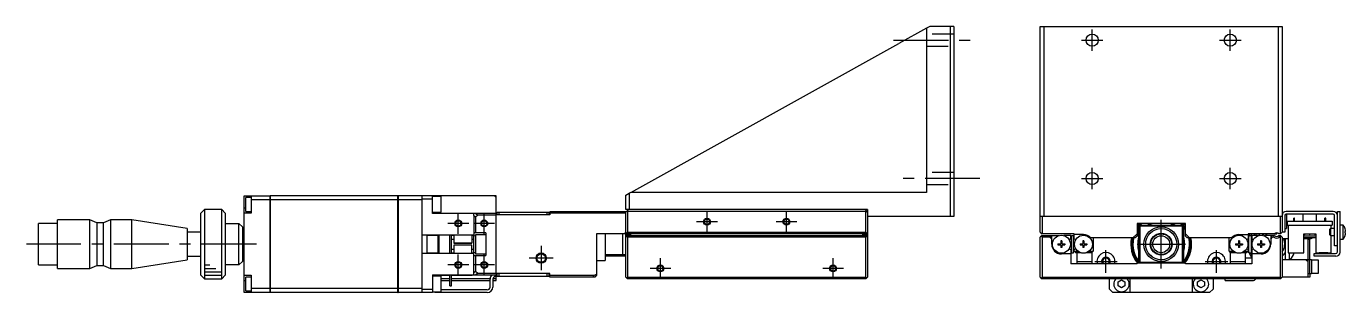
# Model space of a CAD drawing. Extents: x 0 to 806, y -8 to 680.
# Drawn here: x 424.3 to 806.3, y 301.6 to 378.6 of the extents above; entities that cross this region are included whole.
import ezdxf

# ---------------------------------------------------------------- set-up
doc = ezdxf.new("R2010")
doc.units = 0
doc.header["$LTSCALE"] = 0.5
doc.linetypes.add('CENTER', pattern=[50.8, 31.75, -6.35, 6.35, -6.35])
doc.linetypes.add('DASHED', pattern=[19.05, 12.7, -6.35])
for name, color, linetype in [('MSM_CENTER', 1, 'CENTER'), ('MSM_CONTINUOUS', 7, 'CONTINUOUS'), ('MSM_DASHED', 4, 'DASHED'), ('MSM_NARROW', 5, 'CONTINUOUS')]:
    doc.layers.add(name, color=color, linetype=linetype)

msp = doc.modelspace()

# ---------------------------------------------------------------- linework, layer by layer
at = {"layer": 'MSM_CENTER'}
for p, q in [((675.385506, 374.585747), (700.385506, 374.585747)), ((729.782131, 374.585747), (735.982131, 374.585747)), ((732.882131, 371.485747), (732.882131, 377.685747)), ((769.782131, 374.585747), (775.982131, 374.585747)), ((772.882131, 371.485747), (772.882131, 377.685747)), ((732.882131, 331.485747), (732.882131, 337.685747)), ((772.882131, 331.485747), (772.882131, 337.685747)), ((700.385506, 334.585747), (675.385506, 334.585747)), ((729.782131, 334.585747), (735.982131, 334.585747)), ((769.782131, 334.585747), (775.982131, 334.585747)), ((621.385506, 319.085747), (621.385506, 325.085747)), ((644.385506, 319.085747), (644.385506, 325.085747)), ((552.385506, 321.585748), (546.385506, 321.585748)), ((549.385506, 318.585748), (549.385506, 324.585748)), ((559.885506, 321.585748), (553.885506, 321.585748)), ((556.885506, 318.585748), (556.885506, 324.585748)), ((624.385506, 322.085747), (618.385506, 322.085747)), ((647.385506, 322.085747), (641.385506, 322.085747)), ((752.882131, 308.585747), (752.882131, 322.585747)), ((490.935506, 315.585748), (424.335506, 315.585748)), ((573.385506, 315.085747), (573.385506, 308.085747)), ((736.882131, 307.335747), (736.882131, 313.835747)), ((745.882131, 315.585747), (759.882131, 315.585747)), ((768.882131, 307.335747), (768.882131, 313.835747)), ((552.385506, 309.585748), (546.385506, 309.585748)), ((549.385506, 306.585748), (549.385506, 312.585748)), ((559.885506, 309.585748), (553.885506, 309.585748)), ((556.885506, 306.585748), (556.885506, 312.585748)), ((576.885506, 311.585747), (569.885506, 311.585747)), ((607.885506, 305.585747), (607.885506, 311.585747)), ((657.885506, 305.585747), (657.885506, 311.585747)), ((733.632131, 310.585747), (740.132131, 310.585747)), ((750.132126, 312.023799), (750.132126, 312.024004)), ((755.632136, 312.024004), (755.632136, 312.023799)), ((765.632131, 310.585747), (772.132131, 310.585747)), ((610.885506, 308.585747), (604.885506, 308.585747)), ((660.885506, 308.585747), (654.885506, 308.585747))]:
    msp.add_line(p, q, dxfattribs=at)
at = {"layer": 'MSM_CONTINUOUS'}
for p, q in [((685.885506, 378.585747), (684.885506, 378.031438)), ((692.885506, 378.585747), (685.885506, 378.585747)), ((691.885506, 323.585747), (691.885506, 378.585747)), ((692.885506, 378.585747), (692.885506, 323.585747)), ((717.882131, 378.585747), (787.882131, 378.585747)), ((717.882131, 319.085747), (717.882131, 378.585747)), ((718.882131, 378.585747), (718.882131, 323.585747)), ((786.882131, 323.585747), (786.882131, 378.585747)), ((787.882131, 378.585747), (787.882131, 319.085747)), ((684.885506, 378.031438), (676.885506, 373.596965)), ((684.885506, 378.031438), (684.885506, 330.585747)), ((599.291213, 330.585747), (676.885506, 373.596965)), ((487.385506, 301.585748), (487.385506, 329.585748)), ((487.385506, 329.585748), (494.885506, 329.585748)), ((487.885506, 325.085748), (487.885506, 329.085748)), ((489.385506, 329.085748), (487.885506, 329.085748)), ((489.385506, 329.585748), (489.385506, 324.585748)), ((494.885506, 301.585748), (494.885506, 329.585748)), ((494.885506, 329.575748), (494.935506, 329.575748)), ((494.935506, 329.585748), (494.935506, 301.585748)), ((531.885506, 329.585748), (494.935506, 329.585748)), ((531.885506, 301.585748), (531.885506, 329.585748)), ((531.885506, 329.575748), (531.935506, 329.575748)), ((531.935506, 329.585748), (531.935506, 301.585748)), ((560.385506, 329.585748), (531.935506, 329.585748)), ((538.885506, 301.585748), (538.885506, 329.585748)), ((541.885506, 328.585748), (538.885506, 328.585748)), ((541.885506, 324.485748), (541.885506, 329.585748)), ((544.385506, 329.335748), (541.885506, 329.335748)), ((544.385506, 324.835748), (544.385506, 329.335748)), ((559.885506, 329.585748), (560.385506, 329.085748)), ((560.385506, 307.085747), (560.385506, 329.585748)), ((597.885506, 329.80655), (598.885506, 330.360859)), ((597.885506, 325.585747), (597.885506, 329.80655)), ((599.291213, 330.585747), (598.885506, 330.360859)), ((598.885506, 330.360859), (598.885506, 325.585747)), ((684.885506, 330.585747), (599.291213, 330.585747)), ((475.885506, 325.585748), (474.885506, 324.585748)), ((475.885506, 325.585748), (475.885506, 305.585748)), ((480.885506, 325.585748), (475.885506, 325.585748)), ((480.885506, 305.585748), (480.885506, 325.585748)), ((481.885506, 324.585748), (480.885506, 325.585748)), ((487.385506, 326.085748), (487.885506, 326.085748)), ((487.885506, 325.085748), (489.385506, 325.085748)), ((494.885506, 328.43098), (489.385506, 328.43098)), ((494.885506, 328.427087), (494.935506, 328.427087)), ((531.885506, 328.43098), (494.935506, 328.43098)), ((531.885506, 328.427087), (531.935506, 328.427087)), ((538.885506, 328.43098), (531.935506, 328.43098)), ((541.885506, 324.835748), (544.385506, 324.835748)), ((560.585506, 324.085747), (560.585506, 324.885747)), ((560.585506, 324.885747), (575.585506, 324.885747)), ((561.085506, 324.885747), (561.085506, 324.085747)), ((575.085506, 324.085747), (575.085506, 324.885747)), ((575.585506, 324.885747), (575.585506, 324.085747)), ((575.885506, 325.085747), (575.885506, 324.085747)), ((575.885506, 325.085747), (598.085506, 325.085747)), ((667.885506, 325.585747), (597.885506, 325.585747)), ((598.235506, 325.235747), (597.885506, 324.885747)), ((597.885506, 306.085747), (597.885506, 325.085747)), ((598.585506, 325.585747), (598.235506, 325.235747)), ((598.385506, 325.085747), (598.235506, 325.235747)), ((598.385506, 325.085747), (598.385506, 319.085747)), ((667.385506, 325.085747), (598.385506, 325.085747)), ((667.535506, 325.235747), (667.185506, 325.585747)), ((667.535506, 325.235747), (667.385506, 325.085747)), ((667.385506, 319.085747), (667.385506, 325.085747)), ((667.885506, 324.885747), (667.535506, 325.235747)), ((667.885506, 325.585747), (667.885506, 306.085747)), ((802.682131, 325.085747), (789.082131, 325.085747)), ((803.882131, 313.385747), (803.882131, 325.085747)), ((803.882131, 325.085747), (804.682131, 325.085747)), ((804.682131, 313.285747), (804.682131, 325.085747)), ((427.885506, 309.635748), (427.885506, 321.535748)), ((433.385506, 321.535748), (427.885506, 321.535748)), ((433.385506, 308.585748), (433.385506, 322.585748)), ((442.685506, 322.585748), (433.385506, 322.585748)), ((442.685506, 308.585748), (442.685506, 322.585748)), ((444.685506, 321.735748), (442.685506, 322.585748)), ((444.685506, 321.735748), (444.685506, 309.435748)), ((446.685506, 321.735748), (444.685506, 321.735748)), ((448.685506, 322.585748), (446.685506, 321.735748)), ((446.685506, 309.435748), (446.685506, 321.735748)), ((448.685506, 322.585748), (448.685506, 308.585748)), ((454.885506, 322.585748), (448.685506, 322.585748)), ((454.885506, 308.585748), (454.885506, 322.585748)), ((470.885506, 320.155748), (454.885506, 322.585748)), ((474.885506, 306.585748), (474.885506, 324.585748)), ((481.885506, 324.585748), (481.885506, 306.585748)), ((481.885506, 321.585748), (485.885506, 321.585748)), ((486.885506, 320.585748), (485.885506, 321.585748)), ((485.885506, 309.585748), (485.885506, 321.585748)), ((489.385506, 324.585748), (487.385506, 324.585748)), ((560.385506, 324.485748), (541.885506, 324.485748)), ((553.885506, 323.873375), (553.885504, 324.485748)), ((554.385506, 323.373375), (553.885506, 323.873375)), ((553.885506, 323.873375), (553.885506, 318.075226)), ((554.997878, 323.985748), (554.385506, 323.373375)), ((554.385506, 323.373375), (554.385506, 318.835749)), ((554.497878, 324.485748), (554.997878, 323.985748)), ((560.385506, 323.985748), (554.997878, 323.985748)), ((575.885506, 324.085747), (560.385506, 324.085747)), ((597.885506, 324.585747), (575.885506, 324.585747)), ((692.885506, 323.585747), (667.885506, 323.585747)), ((787.882131, 323.585747), (717.882131, 323.585747)), ((718.382131, 323.585747), (718.382131, 318.585747)), ((759.882131, 321.585747), (745.882131, 321.585747)), ((745.882131, 321.585747), (745.882131, 317.885747)), ((746.882131, 320.785747), (747.182131, 321.085747)), ((747.182131, 321.085747), (758.582131, 321.085747)), ((758.582131, 321.085747), (758.882131, 320.785747)), ((759.882131, 317.885747), (759.882131, 321.585747)), ((787.382131, 318.585747), (787.382131, 323.585747)), ((788.682131, 323.885747), (788.682131, 319.085747)), ((789.182131, 324.085747), (788.735721, 324.085747)), ((802.682131, 324.285747), (789.082131, 324.285747)), ((789.182131, 324.085747), (789.182131, 320.085747)), ((789.382131, 321.235747), (789.182131, 321.235747)), ((789.382131, 322.285747), (802.382131, 322.285747)), ((789.382131, 322.285747), (789.382131, 321.085747)), ((789.382131, 321.085747), (802.382131, 321.085747)), ((789.632131, 321.085747), (789.632131, 313.085747)), ((791.257131, 322.285747), (791.257131, 323.085747)), ((791.507131, 323.085747), (791.257131, 323.085747)), ((791.507131, 322.285747), (791.507131, 323.085747)), ((793.882131, 324.285747), (793.882131, 322.285747)), ((797.882131, 322.285747), (797.882131, 324.285747)), ((800.507131, 323.085747), (800.257131, 323.085747)), ((800.257131, 322.285747), (800.257131, 323.085747)), ((800.507131, 322.285747), (800.507131, 323.085747)), ((802.132131, 320.085747), (802.132131, 321.085747)), ((802.382131, 322.285747), (802.382131, 321.085747)), ((803.082131, 315.085747), (803.082131, 323.885747)), ((805.58013, 321.085747), (804.682131, 321.085747)), ((805.58013, 317.085747), (805.58013, 321.085747)), ((470.885506, 320.155748), (470.885506, 311.015748)), ((474.885506, 319.085748), (470.885506, 319.085748)), ((486.885506, 320.585748), (486.885506, 310.585748)), ((487.385506, 319.085748), (486.885506, 319.085748)), ((487.385506, 318.085748), (486.885506, 318.085748)), ((486.885506, 317.085748), (487.385506, 317.085748)), ((553.885506, 318.185748), (538.885506, 318.185748)), ((540.385506, 312.985748), (540.385506, 318.185748)), ((543.585506, 318.085748), (540.385506, 318.085748)), ((543.585506, 312.985748), (543.585506, 318.185748)), ((543.785506, 318.185748), (543.785506, 312.985748)), ((546.885506, 312.985748), (546.885506, 318.185748)), ((547.385506, 312.985748), (547.385506, 318.185748)), ((548.085506, 318.085748), (547.385506, 318.085748)), ((547.385506, 317.085748), (548.085506, 317.085748)), ((548.085506, 318.185748), (548.085506, 315.850098)), ((553.285506, 318.185748), (553.285506, 315.850098)), ((553.785506, 318.085748), (553.285506, 318.085748)), ((553.285506, 317.085748), (553.785506, 317.085748)), ((553.385506, 318.085748), (553.385506, 318.185748)), ((553.785506, 318.185748), (553.785506, 312.985748)), ((557.385506, 318.835749), (553.885506, 318.835749)), ((554.385876, 317.865348), (553.885506, 318.075226)), ((554.385506, 318.335749), (554.385506, 312.835749)), ((557.385506, 318.335749), (554.385506, 318.335749)), ((557.385506, 318.835749), (557.385506, 312.335749)), ((667.885506, 318.585747), (589.385506, 318.585747)), ((589.385506, 318.585747), (589.385506, 306.585747)), ((591.885506, 318.585747), (591.885506, 310.835747)), ((596.885506, 318.585752), (596.885506, 312.585742)), ((597.885506, 319.085747), (597.385506, 318.585747)), ((597.885506, 318.585747), (598.385506, 319.085747)), ((597.885506, 318.385747), (599.285506, 318.385747)), ((598.385506, 318.085747), (597.885506, 317.585747)), ((597.985506, 317.685809), (597.985506, 317.885747)), ((598.385506, 317.585747), (598.135506, 317.835747)), ((598.985506, 318.185747), (598.285506, 318.185747)), ((598.385506, 319.085747), (667.385506, 319.085747)), ((598.385506, 318.085747), (667.385506, 318.085747)), ((667.385506, 317.585747), (598.385506, 317.585747)), ((598.385506, 317.585747), (598.385506, 306.085747)), ((599.285506, 318.085747), (599.285506, 318.385747)), ((667.885506, 318.385747), (666.485506, 318.385747)), ((666.485506, 318.085747), (666.485506, 318.385747)), ((667.485506, 318.185747), (666.785506, 318.185747)), ((667.385506, 319.085747), (667.885506, 318.585747)), ((667.885506, 317.585747), (667.385506, 318.085747)), ((667.635506, 317.835747), (667.385506, 317.585747)), ((667.385506, 306.085747), (667.385506, 317.585747)), ((667.785506, 317.885747), (667.785506, 317.685809)), ((717.882131, 319.085747), (718.382131, 318.585747)), ((718.382131, 318.085747), (717.882131, 317.585747)), ((717.882131, 306.085747), (717.882131, 317.585747)), ((718.382131, 317.585747), (718.132131, 317.835747)), ((727.682131, 318.585747), (718.382131, 318.585747)), ((718.382131, 318.085747), (723.267988, 318.085747)), ((718.382131, 317.585747), (718.382131, 306.085747)), ((720.682131, 317.585747), (718.382131, 317.585747)), ((721.182131, 317.9393), (720.682131, 317.585747)), ((720.682131, 317.585747), (721.182131, 317.085747)), ((721.182131, 315.585747), (721.182131, 318.085747)), ((726.682131, 318.085747), (724.696274, 318.085747)), ((726.682131, 317.136402), (726.422131, 316.986291)), ((726.682131, 317.136402), (726.682131, 318.085747)), ((726.882131, 313.085747), (726.882131, 318.085747)), ((726.882131, 318.085747), (727.482131, 318.085747)), ((727.482131, 313.085747), (727.482131, 318.085747)), ((727.682131, 317.135818), (727.682131, 318.585747)), ((730.382131, 318.385747), (727.682131, 318.385747)), ((727.682131, 317.135818), (727.905425, 317.006899)), ((745.382131, 317.385747), (732.526892, 317.385747)), ((733.182131, 317.385747), (733.182131, 313.585747)), ((744.675025, 317.385747), (745.882131, 318.592854)), ((745.882131, 317.885747), (745.382131, 317.385747)), ((746.382131, 320.285747), (746.682131, 320.585747)), ((746.382131, 310.885747), (746.382131, 320.285747)), ((746.882131, 320.785747), (746.682131, 320.585747)), ((746.682131, 320.585747), (746.682131, 310.585747)), ((758.882131, 320.785747), (746.882131, 320.785747)), ((759.082131, 320.585747), (758.882131, 320.785747)), ((759.082131, 310.585747), (759.082131, 320.585747)), ((759.082131, 320.585747), (759.382131, 320.285747)), ((759.382131, 320.285747), (759.382131, 310.885747)), ((759.882131, 318.592854), (761.089238, 317.385747)), ((760.382131, 317.385747), (759.882131, 317.885747)), ((773.23737, 317.385747), (760.382131, 317.385747)), ((772.582131, 313.585747), (772.582131, 317.385747)), ((775.382131, 318.385747), (778.082131, 318.385747)), ((778.082131, 317.135818), (777.858838, 317.006899)), ((785.620693, 318.585747), (778.082131, 318.585747)), ((778.082131, 318.585747), (778.082131, 317.135818)), ((778.282131, 313.085747), (778.282131, 318.085747)), ((778.282131, 318.085747), (778.882131, 318.085747)), ((778.882131, 318.585747), (778.882131, 311.585748)), ((779.082131, 318.085747), (779.082131, 317.136402)), ((781.067988, 318.085747), (779.082131, 318.085747)), ((779.082131, 317.136402), (779.342131, 316.986291)), ((779.882131, 318.085747), (779.882131, 318.585747)), ((780.382131, 318.085747), (780.382131, 318.585747)), ((785.620693, 318.085747), (782.496274, 318.085747)), ((783.157509, 318.585747), (783.157509, 318.085747)), ((784.582131, 318.085747), (784.582131, 315.585747)), ((785.082131, 317.585747), (784.582131, 317.9393)), ((784.582131, 317.085747), (785.082131, 317.585747)), ((785.452975, 317.585747), (785.082131, 317.585747)), ((785.452975, 317.585747), (785.620693, 318.085747)), ((785.621219, 318.585747), (786.382131, 318.585747)), ((786.382131, 318.585747), (786.382131, 318.830734)), ((787.382131, 318.585747), (786.943569, 318.585747)), ((787.111287, 317.585747), (786.943569, 318.085747)), ((786.943569, 318.085747), (787.382131, 318.085747)), ((787.382131, 317.585747), (787.111287, 317.585747)), ((787.382131, 318.585747), (787.882131, 319.085747)), ((787.382131, 318.085747), (787.882131, 317.585747)), ((787.632131, 317.835747), (787.382131, 317.585747)), ((787.382131, 306.085747), (787.382131, 317.585747)), ((788.682131, 319.085747), (787.882131, 319.085747)), ((787.882131, 317.585747), (787.882131, 306.085747)), ((787.882131, 317.235747), (789.632131, 317.235747)), ((788.682131, 320.085747), (789.182131, 320.085747)), ((788.882131, 311.085748), (788.882131, 317.235747)), ((794.132131, 318.585747), (797.632131, 318.585747)), ((794.132131, 313.085747), (794.132131, 318.585747)), ((797.632131, 317.885747), (794.132131, 317.885747)), ((797.632131, 317.385747), (794.132131, 317.385747)), ((794.132131, 317.235747), (795.882131, 317.235747)), ((795.382131, 306.085747), (795.382131, 317.085747)), ((795.382131, 317.085747), (795.882133, 317.085747)), ((795.882133, 307.085747), (795.882133, 317.085747)), ((797.632131, 318.585747), (797.632131, 313.085747)), ((801.882131, 320.085747), (801.682131, 319.885747)), ((801.682131, 318.285747), (801.682131, 319.885747)), ((801.682131, 318.285747), (801.882131, 318.085747)), ((801.882131, 320.085747), (801.882131, 318.085747)), ((803.082112, 320.085747), (801.882131, 320.085747)), ((801.882131, 318.085747), (803.082112, 318.085747)), ((802.132131, 313.085747), (802.132131, 318.085747)), ((804.682131, 317.085747), (805.58013, 317.085747)), ((806.137864, 320.014456), (806.137864, 320.035747)), ((806.137864, 319.285747), (806.269607, 319.285747)), ((806.137864, 318.885747), (806.137864, 319.285747)), ((806.269607, 318.885747), (806.137864, 318.885747)), ((806.137864, 318.135747), (806.137864, 318.157038)), ((487.385506, 314.085748), (486.885506, 314.085748)), ((548.085506, 314.085748), (547.385506, 314.085748)), ((548.085506, 315.851496), (553.285506, 315.851496)), ((548.085506, 315.850098), (553.285506, 315.850098)), ((553.285506, 315.843457), (548.085506, 315.843457)), ((548.085506, 315.843457), (548.085506, 315.840973)), ((553.285506, 315.840973), (548.085506, 315.840973)), ((548.085506, 315.351497), (548.085506, 312.985748)), ((553.285506, 315.351497), (548.085506, 315.351497)), ((553.285506, 315.843457), (553.285506, 315.840973)), ((553.285506, 312.985748), (553.285506, 315.351497)), ((553.785506, 314.085748), (553.285506, 314.085748)), ((553.885506, 313.09627), (554.385825, 313.30612)), ((722.982131, 315.730747), (722.982131, 315.440747)), ((722.982131, 315.730747), (723.777131, 315.730747)), ((722.982131, 315.440747), (723.777131, 315.440747)), ((723.512125, 315.730747), (723.512125, 315.440747)), ((723.837131, 316.585747), (723.837131, 315.790747)), ((724.127131, 316.585747), (723.837131, 316.585747)), ((723.837131, 316.055753), (724.127131, 316.055753)), ((723.837131, 315.380747), (723.837131, 314.585747)), ((723.837131, 315.11574), (724.127131, 315.11574)), ((724.127131, 314.585747), (723.837131, 314.585747)), ((724.127131, 316.585747), (724.127131, 315.790747)), ((724.127131, 315.380747), (724.127131, 314.585747)), ((724.187131, 315.730747), (724.982131, 315.730747)), ((724.187131, 315.440747), (724.982131, 315.440747)), ((724.452138, 315.440747), (724.452138, 315.730747)), ((724.982131, 315.730747), (724.982131, 315.440747)), ((726.422131, 314.185202), (726.682131, 314.035091)), ((726.682131, 314.035091), (726.682131, 309.885747)), ((727.682131, 314.035676), (727.905425, 314.164594)), ((727.682131, 313.585747), (727.682131, 314.035676)), ((727.682131, 313.585747), (728.720807, 313.585747)), ((727.682131, 313.585747), (728.182131, 313.085747)), ((729.382131, 315.730747), (729.382131, 315.440747)), ((729.382131, 315.730747), (730.177131, 315.730747)), ((729.382131, 315.440747), (730.177131, 315.440747)), ((729.912125, 315.730747), (729.912125, 315.440747)), ((730.527131, 316.585747), (730.237131, 316.585747)), ((730.237131, 316.585747), (730.237131, 315.790747)), ((730.237131, 316.055753), (730.527131, 316.055753)), ((730.237131, 315.380747), (730.237131, 314.585747)), ((730.237131, 315.11574), (730.527131, 315.11574)), ((730.527131, 314.585747), (730.237131, 314.585747)), ((730.527131, 316.585747), (730.527131, 315.790747)), ((730.527131, 315.380747), (730.527131, 314.585747)), ((730.587131, 315.730747), (731.382131, 315.730747)), ((730.587131, 315.440747), (731.382131, 315.440747)), ((730.852138, 315.440747), (730.852138, 315.730747)), ((731.382131, 315.730747), (731.382131, 315.440747)), ((732.043456, 313.585747), (733.182131, 313.585747)), ((732.682131, 313.085747), (733.182131, 313.585747)), ((732.882131, 313.085747), (732.882131, 313.285747)), ((772.582131, 313.585747), (773.720807, 313.585747)), ((772.582131, 313.585747), (773.082131, 313.085747)), ((772.882131, 313.085747), (772.882131, 313.285747)), ((774.382131, 315.730747), (774.382131, 315.440747)), ((774.382131, 315.730747), (775.177131, 315.730747)), ((774.382131, 315.440747), (775.177131, 315.440747)), ((774.912125, 315.730747), (774.912125, 315.440747)), ((775.237131, 316.585747), (775.237131, 315.790747)), ((775.527131, 316.585747), (775.237131, 316.585747)), ((775.237131, 316.055753), (775.527131, 316.055753)), ((775.237131, 315.380747), (775.237131, 314.585747)), ((775.237131, 315.11574), (775.527131, 315.11574)), ((775.527131, 314.585747), (775.237131, 314.585747)), ((775.527131, 316.585747), (775.527131, 315.790747)), ((775.527131, 315.380747), (775.527131, 314.585747)), ((775.587131, 315.730747), (776.382131, 315.730747)), ((775.587131, 315.440747), (776.382131, 315.440747)), ((775.852138, 315.440747), (775.852138, 315.730747)), ((776.382131, 315.730747), (776.382131, 315.440747)), ((777.043456, 313.585747), (778.082131, 313.585747)), ((777.582131, 313.085747), (778.082131, 313.585747)), ((778.082131, 314.035676), (777.858838, 314.164594)), ((778.082131, 314.035676), (778.082131, 313.585747)), ((779.342131, 314.185202), (779.082131, 314.035091)), ((779.082131, 314.035091), (779.082131, 309.885747)), ((780.782131, 315.730747), (780.782131, 315.440747)), ((780.782131, 315.730747), (781.577131, 315.730747)), ((780.782131, 315.440747), (781.577131, 315.440747)), ((781.312125, 315.730747), (781.312125, 315.440747)), ((781.927131, 316.585747), (781.637131, 316.585747)), ((781.637131, 316.585747), (781.637131, 315.790747)), ((781.637131, 316.055753), (781.927131, 316.055753)), ((781.637131, 315.380747), (781.637131, 314.585747)), ((781.637131, 315.11574), (781.927131, 315.11574)), ((781.927131, 314.585747), (781.637131, 314.585747)), ((781.927131, 316.585747), (781.927131, 315.790747)), ((781.927131, 315.380747), (781.927131, 314.585747)), ((781.987131, 315.730747), (782.782131, 315.730747)), ((781.987131, 315.440747), (782.782131, 315.440747)), ((782.252138, 315.440747), (782.252138, 315.730747)), ((782.782131, 315.730747), (782.782131, 315.440747)), ((803.882131, 315.085747), (803.082131, 315.085747)), ((427.885506, 309.635748), (433.385506, 309.635748)), ((442.685506, 308.585748), (444.685506, 309.435748)), ((444.685506, 309.435748), (446.685506, 309.435748)), ((446.685506, 309.435748), (448.685506, 308.585748)), ((454.885506, 308.585748), (470.885506, 311.015748)), ((470.885506, 312.085748), (474.885506, 312.085748)), ((485.885506, 309.585748), (481.885506, 309.585748)), ((485.885506, 309.585748), (486.885506, 310.585748)), ((486.885506, 313.085748), (487.385506, 313.085748)), ((486.885506, 312.085748), (487.385506, 312.085748)), ((538.885506, 312.985748), (553.885506, 312.985748)), ((540.385506, 313.085748), (543.585506, 313.085748)), ((547.385506, 313.085748), (548.085506, 313.085748)), ((553.285506, 313.085748), (553.785506, 313.085748)), ((553.385506, 312.985748), (553.385506, 313.085748)), ((553.885506, 307.298118), (553.885506, 313.09627)), ((553.885506, 312.335749), (557.385506, 312.335749)), ((554.385506, 312.835749), (557.385506, 312.835749)), ((554.385506, 312.335749), (554.385506, 307.798118)), ((589.385506, 310.835747), (591.885506, 310.835747)), ((591.885506, 312.585747), (597.885506, 312.585747)), ((597.885506, 312.085747), (591.885506, 312.085747)), ((726.682131, 312.785747), (723.982131, 312.785747)), ((745.882131, 309.885747), (726.682131, 309.885747)), ((726.882131, 313.085747), (727.482131, 313.085747)), ((729.667988, 313.085747), (728.182131, 313.085747)), ((728.432131, 313.085747), (728.432131, 309.885747)), ((728.432131, 310.585747), (732.932131, 310.585747)), ((732.932131, 313.085747), (731.096274, 313.085747)), ((732.932131, 309.885747), (732.932131, 313.085747)), ((745.882131, 309.885747), (745.882131, 310.085747)), ((759.882131, 310.085747), (745.882131, 310.085747)), ((747.182131, 310.085747), (746.382131, 310.885747)), ((746.882131, 310.385747), (758.882131, 310.385747)), ((749.718273, 312.385747), (749.907131, 312.385747)), ((750.132131, 312.160747), (749.907131, 312.385747)), ((750.132131, 312.160747), (749.963334, 312.160747)), ((750.132131, 312.024023), (750.132131, 312.160747)), ((750.132131, 312.023795), (750.132131, 312.024004)), ((755.857131, 312.385747), (755.632131, 312.160747)), ((755.800928, 312.160747), (755.632131, 312.160747)), ((755.632131, 312.160747), (755.632131, 312.024023)), ((755.632131, 312.024004), (755.632131, 312.023853)), ((755.857131, 312.385747), (756.04599, 312.385747)), ((759.382131, 310.885747), (758.582131, 310.085747)), ((759.882131, 309.885747), (759.882131, 310.085747)), ((779.082131, 309.885747), (759.882131, 309.885747)), ((774.667988, 313.085747), (772.832131, 313.085747)), ((772.832131, 313.085747), (772.832131, 309.885747)), ((772.832131, 310.585747), (777.332131, 310.585747)), ((777.582131, 313.085747), (776.096274, 313.085747)), ((777.332131, 309.885747), (777.332131, 313.085747)), ((779.082131, 311.585748), (777.332131, 311.585748)), ((778.282131, 313.085747), (778.882131, 313.085747)), ((781.782131, 312.785747), (779.082131, 312.785747)), ((796.382131, 311.085747), (787.882131, 311.085747)), ((789.632131, 313.085747), (794.132131, 313.085747)), ((789.882131, 313.085747), (789.882131, 311.085748)), ((794.882131, 311.085747), (795.382131, 310.585747)), ((796.382131, 311.085747), (796.382131, 307.085747)), ((798.382131, 310.985747), (796.382131, 310.985747)), ((797.182131, 312.085747), (797.182131, 312.885747)), ((797.182131, 312.885747), (803.382131, 312.885747)), ((803.482131, 312.085747), (797.182131, 312.085747)), ((797.632131, 313.085747), (798.632131, 313.085747)), ((798.382131, 307.185747), (798.382131, 310.985747)), ((798.632131, 313.085747), (798.632131, 313.185747)), ((798.632131, 313.185747), (801.132131, 313.185747)), ((799.432131, 313.185747), (799.432131, 313.085747)), ((799.432131, 313.085747), (800.332131, 313.085747)), ((799.807131, 313.185747), (799.807131, 313.085747)), ((799.957131, 313.185747), (799.957131, 313.085747)), ((800.332131, 313.185747), (800.332131, 313.085747)), ((801.132131, 313.085747), (801.132131, 313.185747)), ((801.132131, 313.085747), (802.132131, 313.085747)), ((433.385506, 308.585748), (442.685506, 308.585748)), ((448.685506, 308.585748), (454.885506, 308.585748)), ((474.885506, 306.585748), (475.885506, 305.585748)), ((475.885506, 305.585748), (480.885506, 305.585748)), ((480.885506, 305.585748), (481.885506, 306.585748)), ((487.385506, 306.585748), (489.385506, 306.585748)), ((487.885506, 302.085748), (487.885506, 306.085748)), ((489.385506, 306.085748), (487.885506, 306.085748)), ((489.385506, 306.585748), (489.385506, 301.585748)), ((541.885506, 306.685746), (541.885506, 301.585748)), ((541.885506, 306.685746), (560.385506, 306.685746)), ((541.885506, 306.58575), (546.885506, 306.58575)), ((544.385506, 306.335748), (541.885506, 306.335748)), ((544.385506, 301.835748), (544.385506, 306.335748)), ((546.885506, 305.585748), (544.385506, 305.585748)), ((546.885506, 303.585748), (546.885506, 306.685746)), ((547.385506, 303.585748), (547.385506, 306.685746)), ((547.385506, 306.58575), (553.385506, 306.58575)), ((558.588634, 305.585748), (547.385506, 305.585748)), ((553.385506, 306.58575), (553.385506, 306.685746)), ((553.885505, 306.685746), (553.885506, 307.298118)), ((553.885506, 307.298118), (554.385506, 307.798118)), ((554.385506, 307.798118), (554.997878, 307.185746)), ((554.997878, 307.185746), (554.497878, 306.685746)), ((554.997878, 307.185746), (560.385506, 307.185746)), ((560.385506, 305.585748), (559.39178, 305.585748)), ((575.585506, 306.285747), (560.185506, 306.285747)), ((575.885506, 307.085747), (560.385506, 307.085747)), ((560.385506, 307.085745), (560.385506, 306.685746)), ((560.385506, 305.085748), (560.385506, 306.285747)), ((560.585506, 306.285747), (560.585506, 307.085747)), ((561.085506, 307.085747), (561.085506, 306.285747)), ((575.085506, 306.285747), (575.085506, 307.085747)), ((575.585506, 307.085747), (575.585506, 306.285747)), ((575.885506, 306.085747), (575.885506, 307.085747)), ((575.885506, 306.585747), (588.773133, 306.585747)), ((588.885506, 306.085747), (575.885506, 306.085747)), ((588.273133, 306.085747), (588.773133, 306.585747)), ((588.773133, 306.585747), (589.385506, 306.891933)), ((589.385506, 306.585747), (588.885506, 306.085747)), ((597.885506, 306.085747), (598.385506, 305.585747)), ((598.135506, 305.835747), (598.385506, 306.085747)), ((598.385506, 306.085747), (667.385506, 306.085747)), ((667.385506, 305.585747), (598.385506, 305.585747)), ((667.385506, 306.085747), (667.635506, 305.835747)), ((667.385506, 305.585747), (667.885506, 306.085747)), ((717.882131, 306.085747), (718.382131, 305.585747)), ((718.132131, 305.835747), (718.382131, 306.085747)), ((718.382131, 306.085747), (787.382131, 306.085747)), ((787.382131, 305.585747), (718.382131, 305.585747)), ((737.882131, 302.585748), (737.882131, 305.585747)), ((743.882131, 301.585747), (743.882131, 305.585747)), ((761.882131, 305.585747), (761.882131, 301.585747)), ((767.882131, 305.585747), (767.882131, 302.585748)), ((771.382131, 305.085748), (771.382131, 305.585748)), ((787.882131, 306.085747), (787.382131, 305.585747)), ((787.382131, 306.085747), (787.632131, 305.835747)), ((795.882131, 306.085747), (787.882131, 306.085747)), ((795.382131, 307.085747), (796.382131, 307.085747)), ((795.882131, 307.085747), (795.882131, 306.085747)), ((796.382131, 307.185747), (798.382131, 307.185747)), ((487.385506, 305.085748), (487.885506, 305.085748)), ((487.885506, 302.085748), (489.385506, 302.085748)), ((494.885506, 302.740515), (489.385506, 302.740515)), ((494.885506, 302.744408), (494.935506, 302.744408)), ((531.885506, 302.740515), (494.935506, 302.740515)), ((531.885506, 302.744408), (531.935506, 302.744408)), ((538.885506, 302.740515), (531.935506, 302.740515)), ((538.885506, 302.585748), (541.885506, 302.585748)), ((541.885506, 301.835748), (544.385506, 301.835748)), ((542.585506, 301.585747), (542.585506, 301.835748)), ((543.085506, 301.835748), (543.085506, 301.585747)), ((544.385506, 305.085748), (546.885506, 305.085748)), ((557.785506, 302.385747), (544.385506, 302.385747)), ((546.885506, 303.585748), (547.385506, 303.585748)), ((547.385506, 305.085748), (558.585506, 305.085748)), ((558.585506, 303.185747), (558.585506, 305.485747)), ((559.385506, 305.485747), (559.385506, 303.185747)), ((559.385506, 305.085748), (560.385506, 305.085748)), ((737.882131, 302.585748), (738.882131, 301.585748)), ((740.382131, 304.663098), (741.382131, 305.240448)), ((740.382131, 303.508398), (740.382131, 304.663098)), ((741.382131, 302.931047), (740.382131, 303.508398)), ((741.382131, 305.240448), (742.382131, 304.663098)), ((742.382131, 303.508398), (741.382131, 302.931047)), ((742.382131, 304.663098), (742.382131, 303.508398)), ((763.382131, 304.663098), (764.382131, 305.240448)), ((763.382131, 303.508398), (763.382131, 304.663098)), ((764.382131, 302.931047), (763.382131, 303.508398)), ((764.382131, 305.240448), (765.382131, 304.663098)), ((765.382131, 303.508398), (764.382131, 302.931047)), ((765.382131, 304.663098), (765.382131, 303.508398)), ((766.882131, 301.585748), (767.882131, 302.585748)), ((771.382131, 305.085748), (779.382131, 305.085748)), ((494.885506, 301.585748), (487.385506, 301.585748)), ((494.885506, 301.595748), (494.935506, 301.595748)), ((531.885506, 301.585748), (494.935506, 301.585748)), ((531.885506, 301.595748), (531.935506, 301.595748)), ((541.885506, 301.585748), (531.935506, 301.585748)), ((557.785506, 301.585747), (542.585506, 301.585747)), ((743.882131, 301.585747), (738.882131, 301.585748)), ((761.882131, 301.585747), (743.882131, 301.585747)), ((766.882131, 301.585748), (761.882131, 301.585747))]:
    msp.add_line(p, q, dxfattribs=at)
for centre, radius in [((732.882131, 374.585747), 1.75), ((772.882131, 374.585747), 1.75), ((732.882131, 334.585747), 1.75), ((772.882131, 334.585747), 1.75), ((549.385506, 321.585748), 0.7835), ((556.885506, 321.585748), 0.7835), ((621.385506, 322.085747), 0.7835), ((644.385506, 322.085747), 0.7835), ((723.982131, 315.585747), 2.6), ((730.382131, 315.585747), 2.6), ((752.882131, 315.585747), 5), ((752.882131, 315.585747), 4.5), ((752.882131, 315.585747), 3.15), ((752.882131, 315.585747), 3), ((775.382131, 315.585747), 2.6), ((781.782131, 315.585747), 2.6), ((549.385506, 309.585748), 0.7835), ((556.885506, 309.585748), 0.7835), ((573.385506, 311.585747), 1.2295), ((607.885506, 308.585747), 0.7835), ((657.885506, 308.585747), 0.7835)]:
    msp.add_circle(centre, radius, dxfattribs=at)
for centre, radius, start, end in [((789.082131, 323.885747), 1.2, 90, 180), ((802.682131, 323.885747), 1.2, 0, 90), ((752.882131, 315.585747), 8.2, 132.970284, 148.61185), ((752.882131, 315.585747), 9, 138.189685, 141.057559), ((752.882131, 315.585747), 8.5, 135.099128, 145.439678), ((752.882131, 315.585747), 8.8, 137.014114, 142.69821), ((752.882131, 315.585747), 6.8, 118.072487, 126.018854), ((752.882131, 315.585747), 6.5, 112.619865, 122.204228), ((752.882131, 315.585747), 6.5, 57.795772, 67.380135), ((752.882131, 315.585747), 6.8, 53.981146, 61.927513), ((752.882131, 315.585747), 8.2, 31.38815, 47.029716), ((752.882131, 315.585747), 8.5, 34.560322, 44.900872), ((752.882131, 315.585747), 8.8, 37.30179, 42.985886), ((752.882131, 315.585747), 9, 38.942441, 41.810315), ((789.082131, 323.885747), 0.4, 90, 180), ((802.682131, 323.885747), 0.4, 0, 90), ((803.082131, 319.085747), 3.2, 17.270005, 38.682187), ((598.285506, 317.885747), 0.3, 90, 180), ((598.985506, 317.885747), 0.3, 41.810315, 90), ((666.785506, 317.885747), 0.3, 90, 138.189685), ((667.485506, 317.885747), 0.3, 0, 90), ((727.182131, 315.585747), 1.5875, 100.893053, 126.197223), ((727.182131, 315.585747), 1.5875, 53.802777, 79.106947), ((727.067131, 315.470747), 1.75, 52.994029, 61.378274), ((730.382131, 315.585747), 2.8, 40.005201, 90), ((752.882131, 315.585747), 8.8, 168.197108, 218.682187), ((752.882131, 315.585747), 8.5, 167.774211, 220.320215), ((752.882131, 315.585747), 8.2, 167.319617, 222.123563), ((752.882131, 315.585747), 6.8, 162.917417, 197.082583), ((752.882131, 315.585747), 8.2, 317.876437, 12.680383), ((752.882131, 315.585747), 8.5, 319.679785, 12.225789), ((752.882131, 315.585747), 6.8, 342.917417, 17.082583), ((752.882131, 315.585747), 8.8, 321.317813, 11.802892), ((775.382131, 315.585747), 2.8, 90, 139.994799), ((778.697131, 315.470747), 1.75, 118.621726, 127.005971), ((778.582131, 315.585747), 1.5875, 100.893053, 126.197223), ((784.882131, 315.585748), 7, 160.537049, 166.270867), ((784.882131, 315.585748), 7, 154.623076, 159.075176), ((778.582131, 315.585747), 1.5875, 53.802777, 79.106947), ((784.882131, 315.585748), 4.57, 138.969938, 146.896234), ((784.882131, 315.585748), 3.75, 126.869923, 136.670502), ((785.157509, 319.235747), 2, 198.965575, 215.099632), ((786.282131, 318.835747), 1.5, 236.44269, 303.55731), ((786.282131, 317.835747), 1, 48.590378, 131.409622), ((786.282131, 318.835747), 1, 228.590378, 311.409622), ((784.882131, 315.585748), 3.75, 323.130102, 26.103864), ((794.382131, 318.685747), 0.25, 203.578178, 336.421822), ((795.882131, 319.235747), 2, 247.668355, 292.331645), ((795.882131, 318.685747), 0.25, 203.578178, 336.421822), ((797.382131, 318.685747), 0.25, 203.578178, 336.421822), ((803.082131, 319.085747), 3.2, 321.317813, 342.729995), ((803.082131, 319.085747), 3.193744, 3.59035, 16.905258), ((803.082131, 319.085747), 3.193744, 343.094742, 356.40965), ((723.982131, 315.585747), 2.8, 180, 270), ((723.777131, 315.790747), 0.06, 270, 0), ((723.777131, 315.380747), 0.06, 0, 90), ((724.187131, 315.790747), 0.06, 180, 270), ((724.187131, 315.380747), 0.06, 90, 180), ((727.297131, 315.470747), 1.75, 120, 127.005971), ((727.297131, 315.700747), 1.75, 232.994029, 240), ((727.182131, 315.585747), 1.5875, 233.802777, 259.106947), ((727.182131, 315.585747), 1.5875, 280.893053, 306.197223), ((727.067131, 315.700747), 1.75, 298.621726, 307.005971), ((730.177131, 315.790747), 0.06, 270, 0), ((730.177131, 315.380747), 0.06, 0, 90), ((730.587131, 315.790747), 0.06, 180, 270), ((730.587131, 315.380747), 0.06, 90, 180), ((775.177131, 315.790747), 0.06, 270, 0), ((775.177131, 315.380747), 0.06, 0, 90), ((775.587131, 315.790747), 0.06, 180, 270), ((775.587131, 315.380747), 0.06, 90, 180), ((778.697131, 315.700747), 1.75, 232.994029, 241.378274), ((778.582131, 315.585747), 1.5875, 233.802777, 259.106947), ((784.882131, 315.585748), 7, 193.729133, 199.462951), ((778.582131, 315.585747), 1.5875, 280.893053, 306.197223), ((778.467131, 315.470747), 1.75, 52.994029, 60), ((778.467131, 315.700747), 1.75, 300, 307.005971), ((781.577131, 315.790747), 0.06, 270, 0), ((781.577131, 315.380747), 0.06, 0, 90), ((781.782131, 315.585747), 2.8, 270, 0), ((781.987131, 315.790747), 0.06, 180, 270), ((781.987131, 315.380747), 0.06, 90, 180), ((784.882131, 315.585748), 4.57, 311.030079, 331.077364), ((803.382131, 313.385747), 0.5, 270, 0), ((803.482131, 313.285747), 1.2, 270, 0), ((736.882131, 310.585747), 2.6, 344.381502, 195.61848797), ((736.882131, 310.585747), 1.0065, 315.93456976, 224.06543024), ((768.882131, 310.585747), 2.6, 344.381502, 195.61848797), ((768.882131, 310.585747), 1.0065, 315.93456976, 224.06543024), ((784.882131, 315.585748), 7, 200.924841, 211.002719), ((784.882131, 315.585748), 7, 319.994788, 339.075159), ((560.185506, 305.485747), 1.6, 131.409676, 180), ((560.185506, 305.485747), 0.8, 90, 180), ((741.382131, 304.085748), 2.25, 138.189719, 41.8102597), ((764.382131, 304.085748), 2.25, 138.189719, 41.8102597), ((779.382131, 306.085748), 1, 270, 329.999934), ((557.785506, 303.185747), 0.8, 270, 0), ((557.785506, 303.185747), 1.6, 270, 0)]:
    msp.add_arc(centre, radius, start, end, dxfattribs=at)
at = {"layer": 'MSM_DASHED'}
for p, q in [((692.885506, 376.335747), (684.885506, 376.335747)), ((684.885506, 372.835747), (692.885506, 372.835747)), ((692.885506, 336.335747), (684.885506, 336.335747)), ((684.885506, 332.835747), (692.885506, 332.835747))]:
    msp.add_line(p, q, dxfattribs=at)
at = {"layer": 'MSM_NARROW'}
for p, q in [((475.885506, 309.585748), (477.485506, 309.585748)), ((475.885506, 308.585748), (479.185506, 308.585748)), ((475.885506, 307.585748), (480.885506, 307.585748)), ((475.885506, 306.585748), (480.885506, 306.585748))]:
    msp.add_line(p, q, dxfattribs=at)
for centre, radius in [((549.385506, 321.585748), 1), ((556.885506, 321.585748), 1), ((621.385506, 322.085747), 1), ((644.385506, 322.085747), 1), ((752.882131, 315.585747), 2.4585), ((549.385506, 309.585748), 1), ((556.885506, 309.585748), 1), ((573.385506, 311.585747), 1.5), ((607.885506, 308.585747), 1), ((657.885506, 308.585747), 1)]:
    msp.add_circle(centre, radius, dxfattribs=at)
for centre in [(736.882131, 310.585747), (768.882131, 310.585747)]:
    msp.add_arc(centre, 1.25, 325.94420226, 214.05579774, dxfattribs=at)

doc.saveas('drawing.dxf')
